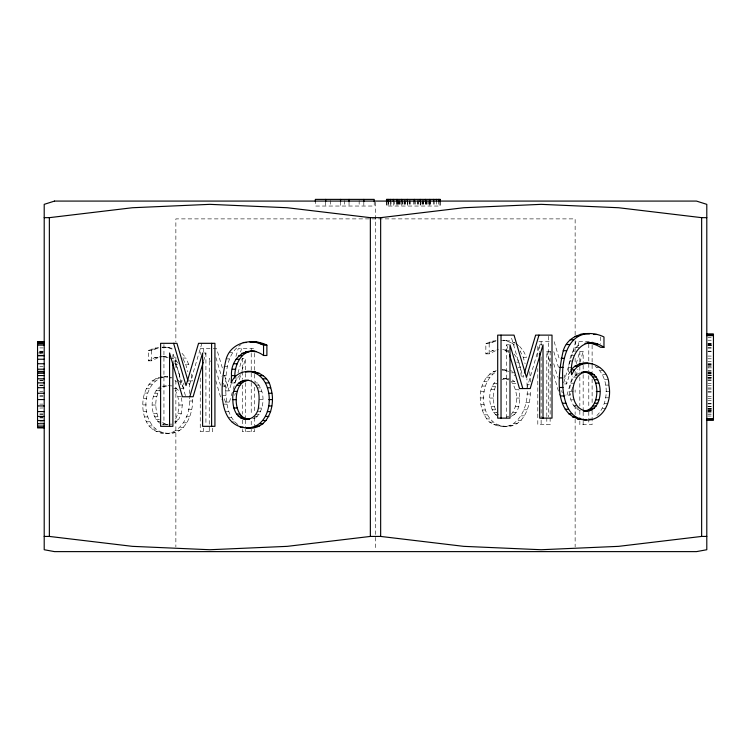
<?xml version="1.0" encoding="UTF-8"?>
<svg xmlns="http://www.w3.org/2000/svg" width="751" height="751" viewBox="0 0 751 751"><rect width="100%" height="100%" fill="white"/><g stroke="black" fill="none" stroke-linecap="round" stroke-linejoin="round"><path stroke-width="0.56" stroke-dasharray="3.75 2.82" d="M160.705 377.152L167.792 376.777C142.343 374.148 136.87 409.389 148.867 425.873C170.355 446.695 191.946 421.686 189.365 397.805M189.524 393.533L189.214 382.062M165.53 433.271C185.337 436.228 193.364 413.857 192.688 397.805M496.28 370.628C476.425 377.697 475.946 408.966 489.652 422.146C514.275 437.824 529.38 409.408 527.042 387.638M527.08 386.577L526.92 378.598M503.086 426.305C523.4 429.272 531.088 406.066 530.29 389.778M231.205 382.963L234.528 382.963L234.612 380.86M578.937 345.075C569.324 351.421 568.573 364.338 568.282 374.768L571.042 369.849M237.87 424.587C226.304 415.735 226.089 399.354 225.572 386.07C225.882 371.37 227.159 353.026 241.127 344.54M168.853 433.271C140.625 433.571 138.071 384.277 163.098 377.246M506.409 426.305C479.617 426.39 476.35 383.245 496.477 371.661L493.144 371.661M596.838 415.585C609.54 403.165 609.699 377.302 595.168 366.263M159.916 423.245C149.515 415.228 149.458 394.604 160.038 386.737M155.898 419.537L159.221 419.537C154.668 410.074 154.021 396.641 161.099 388.248M255.988 417.406C265.45 408.948 265.582 389.131 255.133 381.405M496.74 415.763C487.277 407.314 487.146 387.497 497.594 379.771M493.454 412.571L496.787 412.571C492.299 403.794 492.309 392.275 496.787 383.489L493.454 383.489M181.46 397.748L182.286 405.024L181.348 413.332L178.719 419.368L175.396 419.368C180.09 410.619 180.09 399.429 175.396 390.68L178.719 390.68L174.626 386.925M515.58 389.75L518.903 389.75C520.274 398.068 520.499 407.934 514.444 414.533L511.112 414.533C518.303 405.784 518.284 391.374 511.731 382.297M580.298 410.619C565.972 405.202 565.972 377.791 580.307 372.383M203.624 360.846L205.924 352.989L203.709 352.989M231.092 384.23L229.13 390.905L225.807 390.905L230.059 376.448M235.945 356.434L238.227 348.652L254.561 348.652L254.561 352.153M240.573 351.984L241.559 348.652M229.421 402.076L236.34 378.513M237.992 372.909L242.273 358.321L245.605 358.321L245.605 372.289M234.725 395.345L235.382 393.102M239.334 379.64L241.644 371.783M241.972 370.665L245.605 358.321M526.873 388.558L539.687 344.803L541.903 344.803M563.691 382.822L575.792 341.686L592.117 341.686M564.48 383.939L566.695 383.939L570.619 370.59M577.81 346.136L579.115 341.686M566.977 395.11L572.581 376.044M576.205 363.7L579.838 351.355L583.161 351.355L583.161 364.16M572.609 387.263L570.309 395.11L564.874 395.11M575.914 376.044L577.885 369.304M579.866 362.573L583.161 351.355M201.878 343.32L189.365 385.573L188.708 383.348M523.785 375.162L523.118 377.377L511.027 336.241M234.528 382.963L237.288 378.044L240.93 374.402M174.626 423.123L178.719 419.368M514.444 414.533L509.516 417.18M158.564 347.366L148.285 350.482L148.285 360.827L154.744 357.654L161.765 356.603M148.285 360.827L151.618 360.827L158.067 357.654L161.578 356.847M496.129 340.41L485.85 343.517L485.85 353.862L492.299 350.689L498.448 349.694M485.85 353.862L489.173 353.862L495.622 350.689L492.299 350.689M148.285 350.482L151.618 350.482L158.499 347.985L155.175 347.985M485.85 343.517L489.173 343.517L496.064 341.02L492.731 341.02M506.193 417.18L508.859 416.157M252.646 418.842L255.256 417.913L251.932 417.913M162.216 386.267L167.698 385.563M163.361 386.737L168.806 385.563M502.015 379.537L506.362 378.598L509.507 378.945M165.53 424.484L167.745 424.484L162.526 424.174L167.595 424.259M502.532 370.093L508.511 370.262M162.46 356.791L169.501 357.1M161.897 347.366L165.727 347.15L174.11 348.642M707.902 337.452L711.235 337.452M707.902 340.241L711.235 340.241M506.165 340.86L509.488 340.86L514.933 342.907L511.6 342.907L506.165 340.86L499.959 340.184M538.889 341.686L550.915 341.686M489.098 342.127L492.421 342.127M707.902 343.564L711.235 343.564M707.902 343.817L711.235 343.817M707.902 344.061L711.235 344.061M707.902 344.625L711.235 344.625M506.653 418.138L506.653 344.803L508.878 344.803M707.902 345.009L711.235 345.009M707.902 345.291L713.45 345.291M707.902 345.563L711.235 345.563M165.727 347.15L162.394 347.15L171.932 347.826M575.707 347.582L579.03 347.582M707.902 347.788L711.235 347.788M39.765 347.91L43.098 347.91M707.902 348.07L711.235 348.07M210.092 348.652L200.245 348.652L200.245 354.491M213.284 348.652L216.617 348.652L222.549 368.666M151.542 349.093L154.866 349.093M508.971 350.886L507.056 350.135L503.733 350.135L507.554 351.637L510.783 354.134M523.222 357.251L526.545 357.251L523.485 351.083L520.152 351.083L523.222 357.251L525.099 363.784M573.051 351.083L576.383 351.083M39.765 351.233L43.098 351.233M707.902 351.177L711.235 351.177M546.803 416.542L546.803 351.355L550.136 351.355L551.121 354.725M39.765 351.487L43.098 351.487M707.902 351.571L711.235 351.571M39.765 351.74L43.098 351.74M39.765 352.294L43.098 352.294M39.765 352.679L43.098 352.679M229.252 352.717L232.575 352.717M37.55 352.961L43.098 352.961M39.765 353.242L43.098 353.242M570.967 355.589L574.29 355.589M707.902 356.077L711.235 356.077M162.883 356.603L165.098 356.603M162.873 356.725L168.393 357.1M154.744 357.654L158.067 357.654M182.596 358.049L185.919 358.049L189.609 366.394M169.989 358.602L173.321 358.602L176.551 361.1L178.541 363.728M707.902 358.8L711.235 358.8M226.182 358.884L229.515 358.884M173.228 361.1L176.551 361.1M569.474 361.034L572.806 361.034M707.902 361.522L711.235 361.522M516.632 362.142L518.847 362.142L520.34 367.596L521.401 378.175M707.902 363.747L711.235 363.747M183.103 359.072L185.657 364.216L188.989 364.216M707.902 364.207L711.235 364.207M174.551 362.855L175.875 364.601L178.1 364.601M707.902 364.479L711.235 364.479M707.902 365.596L711.235 365.596M39.765 366.469L43.098 366.469M223.995 366.507L227.328 366.507M707.902 366.695L711.235 366.695M596.998 367.417L600.331 367.417M568.582 367.427L571.915 367.427M518.124 367.596L520.34 367.596M505.357 369.821L502.025 369.821L509.094 371.435M707.902 370.337L711.235 370.337M600.133 370.656L603.466 370.656M707.902 371.144L711.235 371.144M707.902 372.534L711.235 372.534M515.13 372.759L511.797 372.759L514.717 375.678M707.902 372.871L711.235 372.871M577.622 373.407L580.955 373.407M707.902 373.698L711.235 373.698M489.492 373.979L492.816 373.979M707.902 373.895L711.235 373.895M175.875 364.601L179.451 374.552L181.667 374.552M602.649 374.721L605.982 374.721M575.379 375.021L578.702 375.021M707.902 375.509L711.235 375.509M222.681 375.566L226.013 375.566M486.357 377.209L489.68 377.209M573.529 377.162L576.862 377.162M707.902 377.424L711.235 377.424M171.941 377.518L169.726 377.518L171.528 378.401M707.902 377.65L711.235 377.65M707.902 377.866L711.235 377.866M233.955 378.044L237.288 378.044M707.902 378.373L711.235 378.373M155.588 378.626L158.912 378.626M506.362 378.598L503.039 378.598L508.399 378.945M604.452 379.537L607.775 379.537M707.902 380.025L711.235 380.025M39.765 380.203L43.098 380.203M707.902 380.194L711.235 380.194M39.765 380.541L43.098 380.541M151.927 380.935L155.26 380.935M179.451 374.552L180.343 380.954L182.568 380.954M189.158 380.898L192.491 380.898L191.176 371.829M483.832 381.283L487.164 381.283M511.112 381.583L514.444 381.583L516.284 383.714L512.952 383.714M254.073 382.916L257.396 382.916M570.91 383.188L574.233 383.188M707.902 383.677L711.235 383.536M148.792 384.174L152.124 384.174M527.155 384.437L529.38 384.437M39.765 385.094L43.098 385.094M605.531 385.094L608.854 385.094M255.95 385.132L259.273 385.132M39.765 385.319L43.098 385.319M39.765 385.535L43.098 385.535M707.902 385.582L711.235 385.582M171.941 385.901L165.473 385.563M222.249 386.07L225.572 386.07M482.039 386.089L485.362 386.089M492.027 386.258L495.35 386.258M257.377 387.891L260.71 387.891M707.902 387.976L711.235 387.976M146.276 388.248L149.599 388.248M157.776 388.248L159.991 388.248M180.644 388.286L183.967 388.286L183.76 383.048M173.556 388.549L176.879 388.549M707.902 389.046L711.235 389.046M491.004 389.609L494.327 389.609M155.898 390.454L159.221 390.454M39.765 391.346L43.098 391.215M258.4 391.243L261.733 391.243M569.971 391.506L573.295 391.506M605.888 391.393L609.221 391.393M480.959 391.647L484.282 391.647M707.902 391.881L711.235 391.881M707.902 391.994L711.235 391.994M144.474 393.055L147.806 393.055M154.462 393.224L157.794 393.224M526.808 394.04L530.131 394.04M39.765 395.646L43.098 395.646M222.596 395.674L225.929 395.674M707.902 396.434L711.235 396.434M153.439 396.575L156.771 396.575M39.765 396.716L43.098 396.716M178.015 396.716L181.348 396.716M605.522 397.786L608.854 397.786M480.602 397.946L483.926 397.946M490.178 398.058L493.51 398.058M516.519 398.058L519.842 398.058M707.902 398.274L711.235 398.274M143.403 398.612L146.727 398.612M259.226 399.692L262.55 399.692M570.91 399.814L574.233 399.814M707.902 400.396L711.235 400.302M189.243 401.006L192.575 401.006M225.206 402.076L231.693 402.076M525.738 402.508L529.07 402.508M604.433 403.418L607.756 403.418M707.902 403.719L711.235 403.738M707.902 403.897L711.235 403.897M39.765 404.113L43.098 404.113M223.667 404.141L226.99 404.141M480.959 404.348L484.292 404.348M143.037 404.911L146.37 404.911M152.622 405.024L155.945 405.024M178.963 405.024L182.286 405.024M573.529 405.85L576.862 405.85M515.58 406.375L518.903 406.375M707.902 406.338L711.235 406.338M491.004 406.469L494.327 406.469M707.902 406.498L711.235 406.498M39.765 408.075L43.098 407.971M575.379 407.981L578.702 407.981M258.4 408.103L261.733 408.103M602.612 408.272L605.944 408.272M707.902 408.469L711.235 408.469M188.182 409.473L191.505 409.473M492.027 409.811L495.35 409.811M523.916 409.793L527.24 409.793M707.902 409.783L711.235 409.783M482.058 409.971L485.381 409.971M707.902 410.084L713.45 410.084M707.902 410.215L711.235 410.215M707.902 411.144L711.235 411.107M143.403 411.313L146.727 411.313M225.488 411.426L228.82 411.426M257.377 411.445L260.71 411.445M707.902 411.445L711.235 411.445M512.952 412.402L516.284 412.402M707.902 412.843L711.235 412.843M178.015 413.332L181.348 413.332M153.439 413.435L156.771 413.435M39.765 414.008L43.098 414.008M39.765 414.176L43.098 414.176M255.95 414.205L259.273 414.205M707.902 414.252L711.235 414.252M483.879 414.824L487.202 414.824M495.266 414.74L498.598 414.74M521.288 415.847L524.611 415.847M707.902 416.073L711.235 416.073M254.138 416.373L257.462 416.373M154.462 416.777L157.794 416.777M186.351 416.758L189.684 416.758M144.492 416.936L147.825 416.936M228.116 417.49L231.449 417.49M39.765 417.763L43.098 417.763M39.765 417.885L43.098 417.885M486.423 418.908L489.755 418.908M518.059 420.316L521.391 420.316M174.664 421.499L176.879 421.499M157.71 421.696L159.925 421.696M146.314 421.79L149.646 421.79M39.765 421.921L43.098 421.921M231.346 421.959L234.669 421.959M489.652 422.146L492.975 422.146M183.723 422.813L187.055 422.813M514.059 423.611L517.392 423.611M168.628 424.146L171.96 424.146M493.501 424.456L496.833 424.456M509.131 425.629L512.454 425.629M148.867 425.873L152.19 425.873M497.979 425.845L501.311 425.845M180.503 427.281L183.826 427.281M152.096 429.112L155.419 429.112M176.504 430.567L179.827 430.567M155.945 431.421L159.268 431.421M171.566 432.595L174.899 432.595M160.423 432.801L163.746 432.801M503.283 340.184L509.488 340.86M502.654 349.637L507.056 350.135M164.469 376.777L167.623 377.218M165.849 424.174L161.033 421.696M168.609 347.826L174.044 349.872M506.174 378.945L508.859 379.959M166.168 357.1L168.083 357.851M510.614 370.553L512.417 371.435M512.191 379.959L514.444 381.583M515.862 343.592L518.659 345.629M511.6 342.907L515.336 345.629M177.565 379.724L181.216 383.367L183.967 388.286M174.974 380.457L176.429 381.912M519.589 346.314L523.485 351.083M182.033 353.28L185.919 358.049M514.116 354.134L516.763 357.645L518.847 362.142M554.172 341.686L559.448 359.476M564.057 375.04L566.695 383.939M553.816 351.693L558.425 367.258M224.521 375.331L229.13 390.905M215.922 357.542L221.526 376.448M223.498 383.123L225.807 390.905M506.653 344.803L508.962 352.651M185.422 395.627L172.899 352.989L172.899 359.973M553.74 363.7L557.683 377.162M561.626 390.623L562.283 392.867M546.803 351.355L551.074 365.944M553.703 374.918L559.608 395.11M215.856 369.539L220.456 385.244M224.389 398.715L225.375 402.076M210.233 361.691L209.247 358.321L209.247 431.656M215.809 380.757L221.395 399.832M185.657 364.216L187.844 371.829M529.718 371.661L530.394 382.099M180.343 380.954L180.559 386.192M600.64 336.964L600.64 343.855M592.117 345.188L592.117 372.083M592.117 379.095L592.117 404.817M592.117 410.666L592.117 424.69L579.838 424.69L579.838 420.034M588.793 344.024L588.793 370.91M588.793 375.584L588.793 407.155M588.793 411.83L588.793 424.69M583.161 365.324L583.161 373.472M583.161 374.636L583.161 410.722M583.161 411.886L583.161 420.034M583.161 421.198L583.161 424.69M579.838 351.355L579.838 361.832M579.838 366.488L579.838 372.308M579.838 376.964L579.838 406.066M579.838 410.722L579.838 418.87M575.135 334.88L575.135 218.888L175.865 218.888L175.865 341.912M575.135 340.738L575.135 350.107M575.135 358.311L575.135 364.169M575.135 371.201L575.135 377.058M575.135 389.947L575.135 392.285M575.135 405.174L575.135 414.543M575.135 419.236L575.135 546.935M550.136 351.355L550.136 416.542M550.136 417.706L550.136 424.69L537.8 424.69L537.8 368.572M548.69 336.298L548.69 416.965M546.803 417.706L546.803 424.69M541.124 341.686L541.124 345.188M541.124 356.885L541.124 418.842M541.124 420.016L541.124 424.69M539.687 344.803L539.687 351.787M537.8 346.361L537.8 358.049M489.173 343.517L489.173 353.862M440.274 201.597L440.274 206.037L386.512 206.037L386.512 201.597M439.851 201.597L439.851 206.037M438.612 200.489L438.593 206.037M436.538 200.489L436.491 206.037M434.209 200.489L434.209 206.037M433.627 200.489L433.543 206.037M430.454 200.489L430.454 206.037M430.004 200.489L430.004 206.037M429.816 201.597L429.816 206.037M429.206 200.489L429.206 206.037M428.258 200.489L428.258 206.037M427.084 200.489L427.084 206.037M426.765 200.489L426.765 206.037M426.258 200.489L426.258 206.037M425.779 200.489L425.779 206.037M425.423 200.489L425.366 206.037M423.339 200.489L423.339 206.037M423.254 200.489L423.254 206.037M422.7 200.489L422.7 206.037M422.344 200.489L422.344 206.037M420.954 200.489L420.954 206.037M420.785 200.489L420.785 206.037M420.644 200.489L420.644 206.037M420.203 201.597L420.203 206.037M418.645 200.489L418.645 206.037M417.922 200.489L417.922 206.037M417.772 200.489L417.772 206.037M415.528 200.489L415.528 206.037M414.308 200.489L414.308 206.037M413.557 200.489L413.557 206.037M410.75 200.489L410.722 206.037M409.455 200.489L409.455 206.037M409.154 200.489L409.154 206.037M407.633 200.489L407.633 206.037M407.333 201.597L407.333 206.037M405.418 200.489L405.418 206.037M405.033 200.489L405.033 206.037M404.47 200.489L404.47 206.037M404.245 200.489L404.245 206.037M402.911 200.489L402.911 206.037M402.358 200.489L402.358 206.037M401.635 201.597L401.635 206.037M400.03 200.489L400.03 206.037M399.879 200.489L399.879 206.037M399.091 200.489L399.091 206.037M398.79 200.489L398.79 206.037M398.227 200.489L398.227 206.037M397.195 200.489L397.195 206.037M397.016 201.597L397.016 206.037M396.847 200.489L396.847 206.037M394.594 200.489L394.594 206.037M393.289 201.597L393.289 206.037M391.055 200.489L391.055 206.037M390.257 201.597L390.257 206.037M388.53 200.489L388.53 206.037M388.145 201.597L388.145 206.037M386.915 201.597L387.009 206.037M375.5 202.254L375.5 550.445M374.223 201.597L374.223 206.037L315.345 206.037L315.345 201.597M363.822 201.597L363.822 206.037M359.156 200.489L359.156 206.037M349.037 201.597L349.037 206.037M344.7 200.489L344.7 206.037M340.532 201.597L340.532 206.037M330.356 200.489L330.356 206.037M325.681 201.597L325.681 206.037M254.561 353.327L254.561 373.2M254.561 374.364L254.561 381.386M254.561 387.225L254.561 411.783M254.561 417.622L254.561 428.145M254.561 429.319L254.561 431.656L242.273 431.656L242.273 429.328M251.228 348.652L251.228 352.153M251.228 353.327L251.228 372.027M251.228 373.2L251.228 381.386M251.228 382.55L251.228 415.284M251.228 421.133L251.228 428.145M251.228 429.319L251.228 431.656M245.605 373.454L245.605 381.602M245.605 382.766L245.605 418.851M245.605 420.016L245.605 428.164M245.605 429.328L245.605 431.656M242.273 358.321L242.273 379.274M242.273 385.094L242.273 414.195M242.273 420.016L242.273 428.164M212.571 428.164L212.571 431.656L200.245 431.656L200.245 377.875M205.924 352.989L205.924 425.16M203.568 348.652L203.568 352.153M203.568 428.145L203.568 431.656M175.865 357.138L175.865 368.854M175.865 380.569L175.865 546.935M163.943 344.484L163.943 425.16M151.618 350.482L151.618 360.827M711.235 367.859L707.902 367.859L711.235 367.915M711.235 375.209L707.902 375.209L711.235 375.256M711.235 408.666L707.902 408.666L711.235 408.76"/><path stroke-width="1.13" d="M231.496 375.622L231.205 382.963C237.823 364.789 267.769 369.06 270.689 387.732C276.396 404.817 268.342 431.281 246.319 427.939C215.068 425.132 221.198 379.95 226.182 358.884C231.224 341.733 252.533 337.931 266.887 345.15L266.887 355.495L263.554 355.495C247.858 343.658 230.266 357.72 231.496 375.622L234.828 375.622C234.847 363.944 242.226 348.915 256.035 351.459M234.744 377.715L234.828 375.622M587.789 363.259L582.532 364L578.017 366.206L574.374 369.849L571.042 369.849C583.292 355.185 609.521 365.953 608.854 385.094C612.422 401.334 602.762 422.935 583.405 419.743C552.154 416.936 558.284 371.764 563.269 350.698C568.31 333.547 589.619 329.745 603.973 336.964L603.973 347.3L600.64 347.3C595.918 344.578 590.521 342.334 584.963 343.329M586.728 419.743C565.625 419.903 562.264 394.012 562.659 377.884C561.795 360.123 567.437 333.397 589.864 333.622M246.319 427.939C276.406 428.502 277.035 372.158 247.379 371.454M581.424 372.383C605.541 365.277 606.63 414.956 583.405 410.966C601.298 410.853 601.373 372.271 583.452 372.045M232.885 399.692C231.449 389.159 240.113 375.894 251.81 381.405C260.7 386.803 259.367 399.25 258.4 408.103C257.415 413.989 252.683 419.518 246.319 419.152C236.33 419.443 232.66 407.906 232.885 399.692L236.208 399.692C235.992 407.906 239.653 419.443 249.642 419.152L246.319 419.152M236.208 399.692C236.161 391.891 239.156 380.663 248.647 380.353M189.796 396.744L202.601 352.989L202.601 426.324L214.927 426.324L214.927 343.32L198.555 343.32L186.032 385.573L173.612 343.32M203.296 361.973L193.12 396.744L182.427 396.744L169.566 352.989L169.566 426.324M524.442 372.937L535.641 335.124L552.013 335.124L552.013 418.138L539.687 418.138L539.687 352.951M538.965 335.124L526.451 377.377L514.031 335.124L497.697 335.124L497.697 418.138L509.985 418.138L509.985 344.803L522.837 388.558M574.374 369.849L571.614 374.768C569.089 355.129 583.274 333.209 603.973 347.3M583.64 372.383C568.479 377.809 569.136 409.689 586.728 410.966M245.446 372.186L250.703 371.454M44.206 217.659L49.359 217.659L132.439 207.736L209.848 204.347L287.267 207.736L370.346 217.659L380.654 217.659L463.733 207.736L541.152 204.347L618.561 207.736L701.641 217.659L706.794 217.659M706.794 536.43L701.641 536.43L618.561 546.352L541.152 549.732L463.733 546.352L380.654 536.43L370.346 536.43L287.267 546.352L209.848 549.732L132.439 546.352L49.359 536.43L44.206 536.43M250.703 342.043L252.777 341.818M583.405 419.743L586.465 419.471M706.794 334.111L713.45 334.111L713.45 420.231L706.794 420.231M580.326 334.308L583.649 334.308M706.794 334.336L713.45 334.336M593.759 334.458L597.083 334.458M706.794 334.796L713.45 334.796M706.794 335.613L713.45 335.613M574.89 336.354L578.214 336.354M570.225 339.752L573.548 339.752M44.206 341.78L37.55 341.78L37.55 427.901L44.206 427.901M37.55 342.005L44.206 342.005M249.445 341.818L256.607 342.043M243.24 342.503L246.563 342.503M37.55 342.616L44.206 342.616M253.275 342.043L259.996 342.653M587.16 343.076L590.483 343.076M590.671 343.329L594.003 343.329M37.55 343.733L44.206 343.733M256.673 342.653L260.306 343.761L263.629 343.761M594.191 344.136L597.514 344.136M566.338 344.521L569.662 344.521M37.55 345.122L44.206 345.122M260.306 343.761L263.554 345.15L266.887 345.15M563.269 350.698L566.601 350.698M250.074 351.271L253.406 351.271M253.594 351.515L255.809 351.515M245.671 351.768L249.003 351.768M241.85 353.27L245.183 353.27M37.55 355.458L44.206 355.458M37.55 355.739L44.206 355.739M238.621 355.777L241.944 355.777M561.081 358.311L564.405 358.311M37.55 359.241L44.206 359.241M235.964 359.278L239.297 359.278M37.55 363.747L44.206 363.747M233.88 363.775L237.213 363.775M592.492 363.719L584.466 363.259M579.199 364L582.532 364M574.693 366.206L578.017 366.206M559.767 367.37L563.1 367.37M37.55 369.192L44.206 369.192M232.388 369.229L235.72 369.229M37.55 371.416L44.206 371.416M37.55 371.876L44.206 371.876M252.073 371.914L255.406 371.914M37.55 373.266L44.206 373.266M256.26 373.303L259.583 373.303M588.897 373.209L592.22 373.209M591.159 374.73L594.482 374.73M37.55 375.575L44.206 375.575M259.912 375.613L263.244 375.613M593.037 376.936L596.36 376.936M559.326 377.884L562.659 377.884M37.55 378.814L44.206 378.814M263.047 378.842L266.38 378.842M594.463 379.706L597.796 379.706M243.221 380.579L246.553 380.579M240.545 381.602L243.868 381.602M37.55 382.879L44.206 382.879M265.572 382.916L268.896 382.916M595.487 383.057L598.819 383.057M238.292 383.217L241.615 383.217M236.452 385.347L239.776 385.347M559.683 387.488L563.015 387.488M37.55 387.694L44.206 387.694M267.365 387.732L270.689 387.732M233.824 391.384L237.147 391.384M596.313 391.506L599.636 391.506M37.55 393.252L44.206 393.252M268.445 393.28L271.768 393.28M560.753 395.955L564.076 395.955M37.55 399.551L44.206 399.551M268.802 399.579L272.134 399.579M595.487 399.917L598.819 399.917M562.574 403.231L565.897 403.231M594.463 403.249L597.796 403.249M37.55 405.944L44.206 405.944M268.436 405.981L271.768 405.981M593.037 406.009L596.36 406.009M233.824 408.009L237.147 408.009M591.225 408.178L594.548 408.178M565.203 409.295L568.535 409.295M589.009 409.727L592.342 409.727M586.409 410.656L589.732 410.656M37.55 411.576L44.206 411.576M267.347 411.604L270.679 411.604M568.432 413.763L571.755 413.763M236.452 414.036L239.776 414.036M238.292 416.176L241.615 416.176M37.55 416.43L44.206 416.43M265.525 416.458L268.858 416.458M572.431 417.049L575.754 417.049M240.545 417.791L243.868 417.791M706.794 418.617L713.45 418.617M243.211 418.814L246.544 418.814M577.359 419.077L580.692 419.077M589.619 419.283L591.835 419.283M706.794 419.556L713.45 419.556M37.55 420.513L44.206 420.513M262.981 420.541L266.305 420.541M37.55 423.742L44.206 423.742M259.752 423.78L263.075 423.78M37.55 426.052L44.206 426.052M255.903 426.089L259.226 426.089M240.273 427.263L243.606 427.263M37.55 427.441L44.206 427.441M251.425 427.479L254.749 427.479M586.531 333.622L589.404 333.791M247.633 427.713L249.642 427.939M509.619 354.894L519.514 388.558L530.206 388.558L543.011 344.803L543.011 418.138M188.06 381.123L176.945 343.32L160.611 343.32L160.611 426.324L172.899 426.324L172.899 362.301M701.641 217.659L701.641 536.43M501.03 335.124L501.03 418.138M440.274 201.597L440.274 199.381L386.512 199.381L386.512 201.597M439.851 199.381L439.851 201.597M438.593 199.381L438.593 201.597M436.491 199.381L436.491 201.597M433.543 199.381L433.543 201.597M429.816 199.381L429.816 201.597M425.366 199.381L425.366 201.597M420.203 199.381L420.203 201.597M414.308 199.381L414.308 201.597M407.333 199.381L407.333 201.597M401.635 199.381L401.635 201.597M397.016 199.381L397.016 201.597M393.289 199.381L393.289 201.597M390.257 199.381L390.257 201.597M388.145 199.381L388.145 201.597M387.009 199.381L386.915 201.597M380.654 217.659L380.654 536.43M374.223 201.597L374.223 199.381L315.345 199.381L315.345 201.597M370.346 217.659L370.346 536.43M363.822 199.381L363.822 201.597M349.037 199.381L349.037 201.597M340.532 199.381L340.532 201.597M325.681 199.381L325.681 201.597M263.554 345.15L263.554 355.495M211.604 343.32L211.604 426.324M49.359 217.659L49.359 536.43M54.513 201.08L44.206 204.347L44.206 549.732L54.513 551.619L696.487 551.619L706.794 549.732L706.794 204.347L696.487 201.08L54.513 201.08"/></g></svg>
